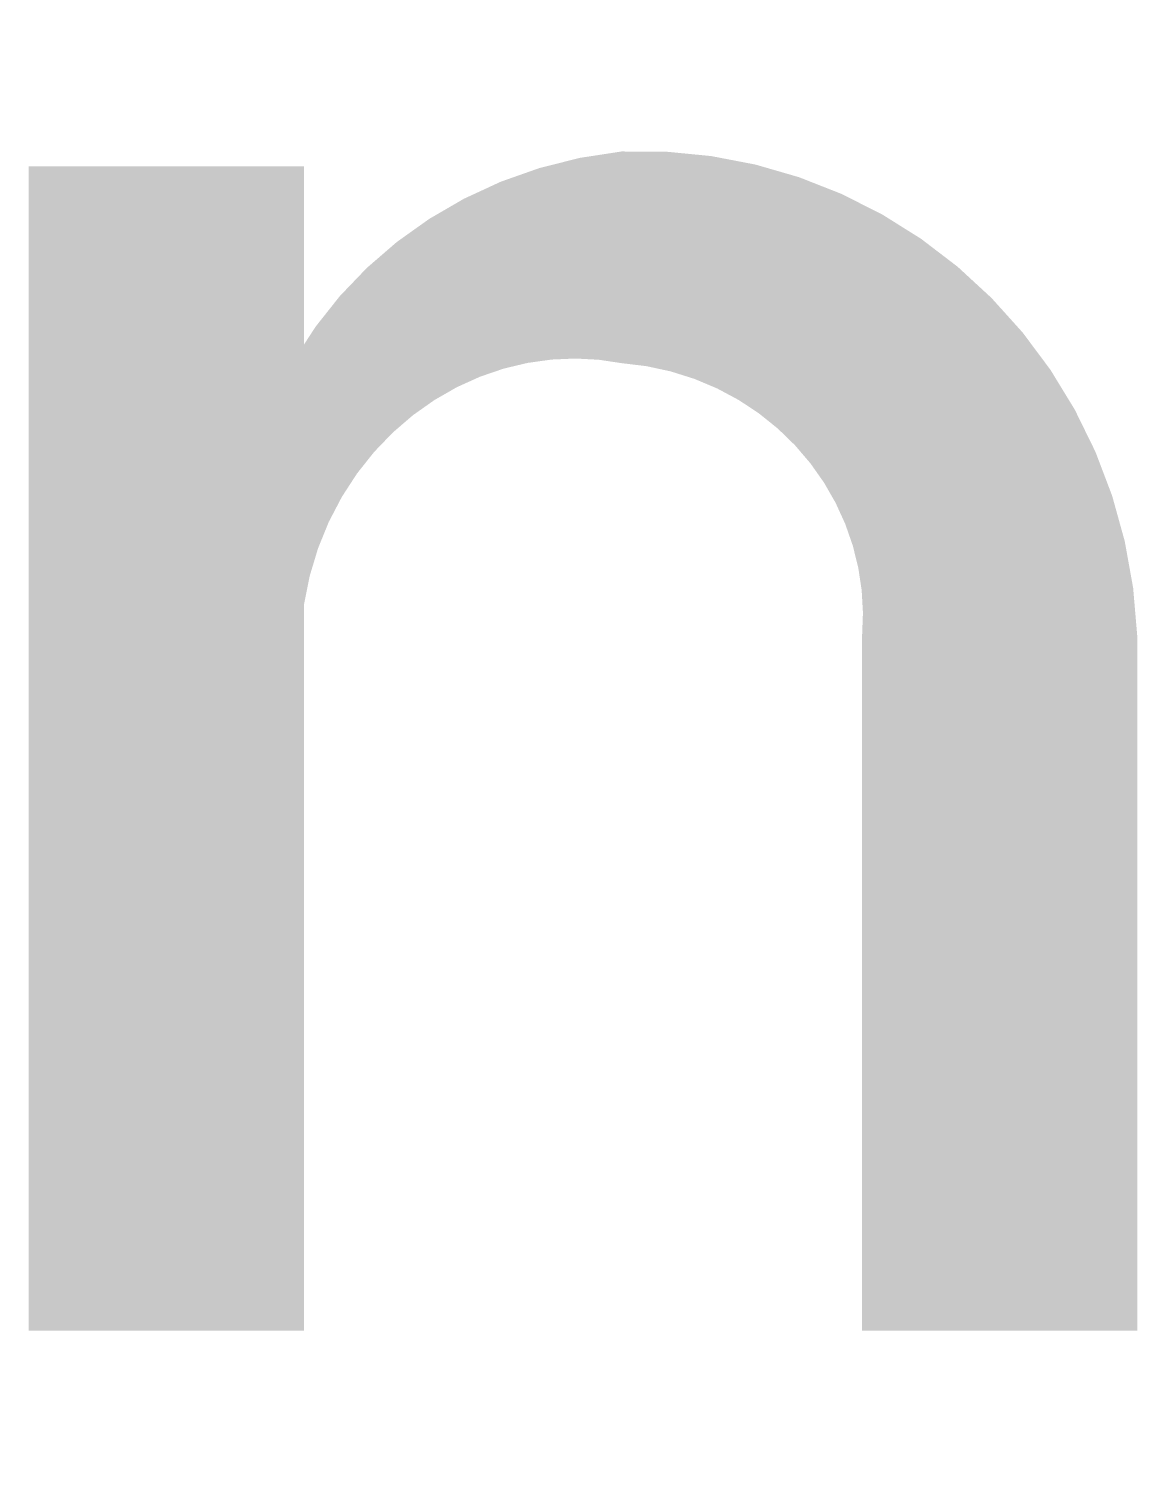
# Model space of a CAD drawing. Header units: millimetres. Extents: x 0 to 0.685, y -0.085 to 0.805.
import ezdxf

# ---------------------------------------------------------------- set-up
doc = ezdxf.new("R2010")
doc.units = ezdxf.units.MM

msp = doc.modelspace()

# ---------------------------------------------------------------- linework, layer by layer
at = {"color": 0, "transparency": 33554687, "const_width": 0.17}
for points in [[(0.085, 0), (0.085, 0.72)], [(0.6, 0), (0.6, 0.43)]]:
    msp.add_lwpolyline(points, dxfattribs=at)
at = {"color": 0, "transparency": 33554687}
msp.add_lwpolyline([(0.151304, 0.448696, 0.037392, 0.130872, -0.414214), (0.366308, 0.6637, 0.130872, 0.17, -0.414214), (0.600008, 0.43, 0.158916, 0.158916, -0.414214)], format="xyseb", dxfattribs=at)

doc.saveas('drawing.dxf')
